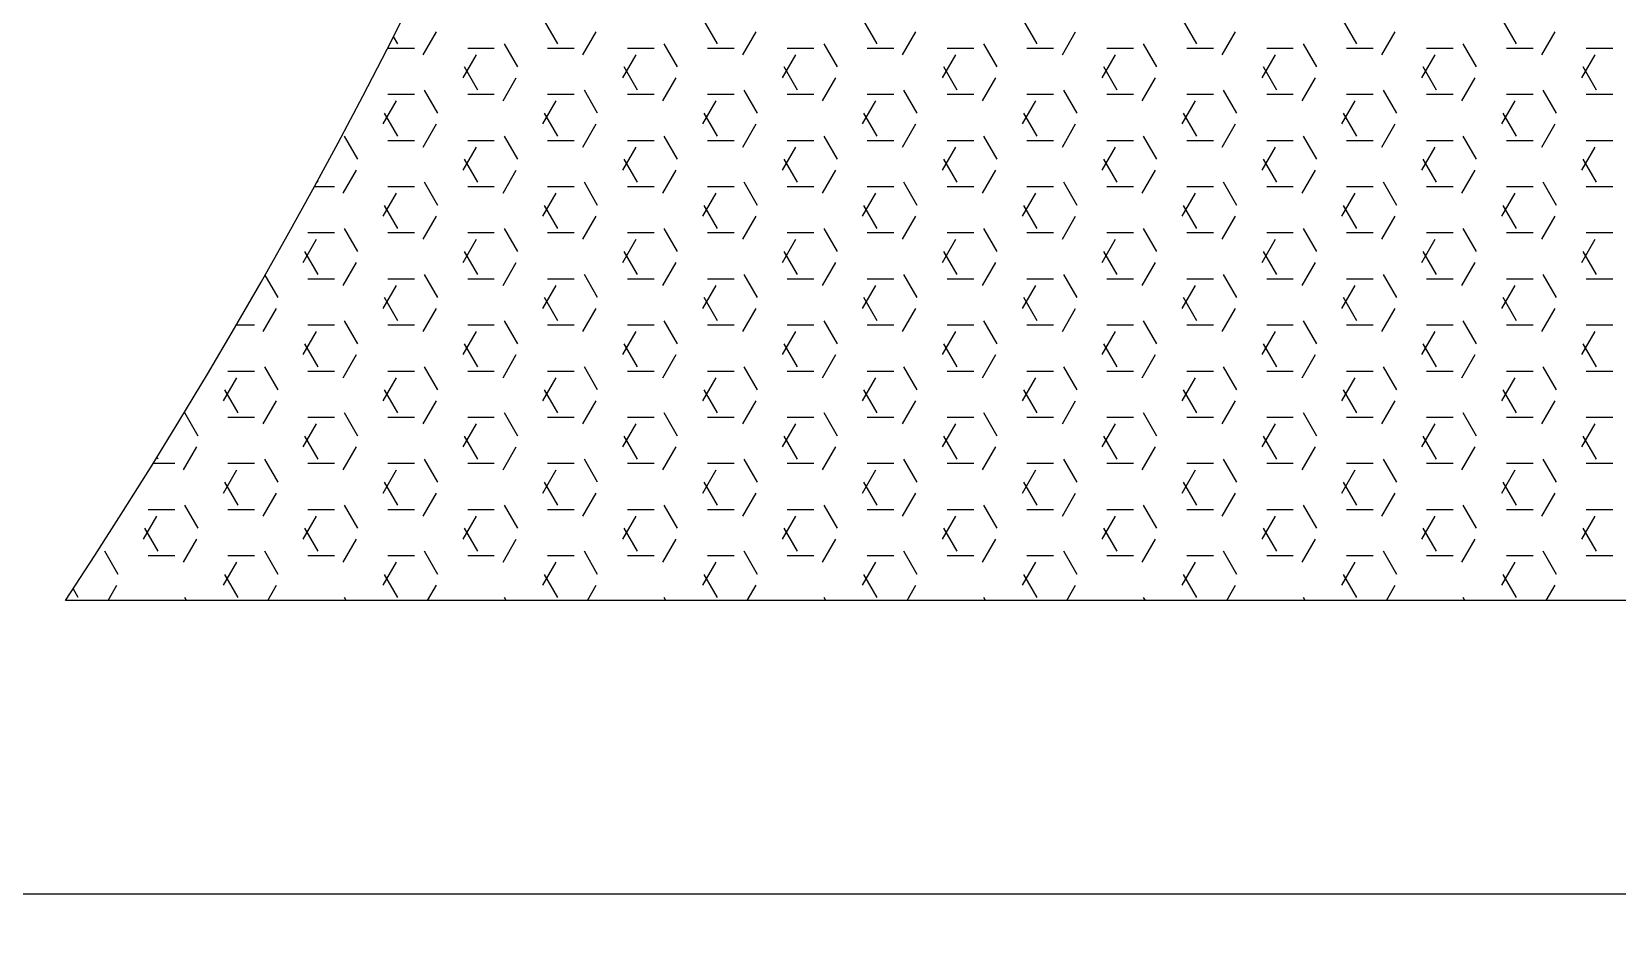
# Model space of a CAD drawing. Header units: inches. Extents: x 17051 to 22421, y 40046 to 42546.
# Drawn here: x 17385.1 to 17422.9, y 41542.04 to 41563.7 of the extents above; entities that cross this region are included whole.
import ezdxf

# ---------------------------------------------------------------- set-up
doc = ezdxf.new("R2010")
doc.units = ezdxf.units.IN
doc.header["$MEASUREMENT"] = 0
doc.layers.add('freecads.com', color=7, linetype='Continuous')

msp = doc.modelspace()

# ---------------------------------------------------------------- linework, layer by layer
at = {"layer": 'freecads.com'}
for p, q in [((17397.639, 41563.409), (17397.321, 41563.959)), ((17401.449, 41563.409), (17401.131, 41563.959)), ((17405.259, 41563.409), (17404.941, 41563.959)), ((17409.069, 41563.409), (17408.751, 41563.959)), ((17412.879, 41563.409), (17412.561, 41563.959)), ((17416.689, 41563.409), (17416.371, 41563.959)), ((17420.499, 41563.409), (17420.181, 41563.959)), ((17393.829, 41563.409), (17393.725, 41563.589)), ((17394.43, 41563.15), (17394.747, 41563.7)), ((17398.24, 41563.15), (17398.557, 41563.7)), ((17402.05, 41563.15), (17402.367, 41563.7)), ((17405.86, 41563.15), (17406.177, 41563.7)), ((17409.67, 41563.15), (17409.987, 41563.7)), ((17413.48, 41563.15), (17413.797, 41563.7)), ((17417.29, 41563.15), (17417.607, 41563.7)), ((17421.1, 41563.15), (17421.417, 41563.7)), ((17393.587, 41563.309), (17394.222, 41563.309)), ((17395.492, 41563.309), (17396.127, 41563.309)), ((17396.686, 41562.859), (17396.369, 41563.409)), ((17397.397, 41563.309), (17398.032, 41563.309)), ((17399.302, 41563.309), (17399.937, 41563.309)), ((17400.496, 41562.859), (17400.179, 41563.409)), ((17401.207, 41563.309), (17401.842, 41563.309)), ((17403.112, 41563.309), (17403.747, 41563.309)), ((17404.306, 41562.859), (17403.989, 41563.409)), ((17405.017, 41563.309), (17405.652, 41563.309)), ((17406.922, 41563.309), (17407.557, 41563.309)), ((17408.116, 41562.859), (17407.799, 41563.409)), ((17408.827, 41563.309), (17409.462, 41563.309)), ((17410.732, 41563.309), (17411.367, 41563.309)), ((17411.926, 41562.859), (17411.609, 41563.409)), ((17412.637, 41563.309), (17413.272, 41563.309)), ((17414.542, 41563.309), (17415.177, 41563.309)), ((17415.736, 41562.859), (17415.419, 41563.409)), ((17416.447, 41563.309), (17417.082, 41563.309)), ((17418.352, 41563.309), (17418.987, 41563.309)), ((17419.546, 41562.859), (17419.229, 41563.409)), ((17420.257, 41563.309), (17420.892, 41563.309)), ((17422.162, 41563.309), (17422.797, 41563.309)), ((17395.382, 41562.6), (17395.7, 41563.15)), ((17395.734, 41562.309), (17395.416, 41562.859)), ((17399.192, 41562.6), (17399.51, 41563.15)), ((17399.544, 41562.309), (17399.226, 41562.859)), ((17403.002, 41562.6), (17403.32, 41563.15)), ((17403.354, 41562.309), (17403.036, 41562.859)), ((17406.812, 41562.6), (17407.13, 41563.15)), ((17407.164, 41562.309), (17406.846, 41562.859)), ((17410.622, 41562.6), (17410.94, 41563.15)), ((17410.974, 41562.309), (17410.656, 41562.859)), ((17414.432, 41562.6), (17414.75, 41563.15)), ((17414.784, 41562.309), (17414.466, 41562.859)), ((17418.242, 41562.6), (17418.56, 41563.15)), ((17418.594, 41562.309), (17418.276, 41562.859)), ((17422.052, 41562.6), (17422.37, 41563.15)), ((17422.404, 41562.309), (17422.086, 41562.859)), ((17396.335, 41562.05), (17396.652, 41562.6)), ((17400.145, 41562.05), (17400.462, 41562.6)), ((17403.955, 41562.05), (17404.272, 41562.6)), ((17407.765, 41562.05), (17408.082, 41562.6)), ((17411.575, 41562.05), (17411.892, 41562.6)), ((17415.385, 41562.05), (17415.702, 41562.6)), ((17419.195, 41562.05), (17419.512, 41562.6)), ((17393.477, 41561.5), (17393.795, 41562.05)), ((17393.587, 41562.209), (17394.222, 41562.209)), ((17394.781, 41561.759), (17394.464, 41562.309)), ((17395.492, 41562.209), (17396.127, 41562.209)), ((17397.287, 41561.5), (17397.605, 41562.05)), ((17397.397, 41562.209), (17398.032, 41562.209)), ((17398.591, 41561.759), (17398.274, 41562.309)), ((17399.302, 41562.209), (17399.937, 41562.209)), ((17401.097, 41561.5), (17401.415, 41562.05)), ((17401.207, 41562.209), (17401.842, 41562.209)), ((17402.401, 41561.759), (17402.084, 41562.309)), ((17403.112, 41562.209), (17403.747, 41562.209)), ((17404.907, 41561.5), (17405.225, 41562.05)), ((17405.017, 41562.209), (17405.652, 41562.209)), ((17406.211, 41561.759), (17405.894, 41562.309)), ((17406.922, 41562.209), (17407.557, 41562.209)), ((17408.717, 41561.5), (17409.035, 41562.05)), ((17408.827, 41562.209), (17409.462, 41562.209)), ((17410.021, 41561.759), (17409.704, 41562.309)), ((17410.732, 41562.209), (17411.367, 41562.209)), ((17412.527, 41561.5), (17412.845, 41562.05)), ((17412.637, 41562.209), (17413.272, 41562.209)), ((17413.831, 41561.759), (17413.514, 41562.309)), ((17414.542, 41562.209), (17415.177, 41562.209)), ((17416.337, 41561.5), (17416.655, 41562.05)), ((17416.447, 41562.209), (17417.082, 41562.209)), ((17417.641, 41561.759), (17417.324, 41562.309)), ((17418.352, 41562.209), (17418.987, 41562.209)), ((17420.147, 41561.5), (17420.465, 41562.05)), ((17420.257, 41562.209), (17420.892, 41562.209)), ((17421.451, 41561.759), (17421.134, 41562.309)), ((17422.162, 41562.209), (17422.797, 41562.209)), ((17393.829, 41561.209), (17393.511, 41561.759)), ((17397.639, 41561.209), (17397.321, 41561.759)), ((17401.449, 41561.209), (17401.131, 41561.759)), ((17405.259, 41561.209), (17404.941, 41561.759)), ((17409.069, 41561.209), (17408.751, 41561.759)), ((17412.879, 41561.209), (17412.561, 41561.759)), ((17416.689, 41561.209), (17416.371, 41561.759)), ((17420.499, 41561.209), (17420.181, 41561.759)), ((17394.43, 41560.95), (17394.747, 41561.5)), ((17398.24, 41560.95), (17398.557, 41561.5)), ((17402.05, 41560.95), (17402.367, 41561.5)), ((17405.86, 41560.95), (17406.177, 41561.5)), ((17409.67, 41560.95), (17409.987, 41561.5)), ((17413.48, 41560.95), (17413.797, 41561.5)), ((17417.29, 41560.95), (17417.607, 41561.5)), ((17421.1, 41560.95), (17421.417, 41561.5)), ((17392.876, 41560.659), (17392.559, 41561.209)), ((17393.587, 41561.109), (17394.222, 41561.109)), ((17395.382, 41560.4), (17395.7, 41560.95)), ((17395.492, 41561.109), (17396.127, 41561.109)), ((17396.686, 41560.659), (17396.369, 41561.209)), ((17397.397, 41561.109), (17398.032, 41561.109)), ((17399.192, 41560.4), (17399.51, 41560.95)), ((17399.302, 41561.109), (17399.937, 41561.109)), ((17400.496, 41560.659), (17400.179, 41561.209)), ((17401.207, 41561.109), (17401.842, 41561.109)), ((17403.002, 41560.4), (17403.32, 41560.95)), ((17403.112, 41561.109), (17403.747, 41561.109)), ((17404.306, 41560.659), (17403.989, 41561.209)), ((17405.017, 41561.109), (17405.652, 41561.109)), ((17406.812, 41560.4), (17407.13, 41560.95)), ((17406.922, 41561.109), (17407.557, 41561.109)), ((17408.116, 41560.659), (17407.799, 41561.209)), ((17408.827, 41561.109), (17409.462, 41561.109)), ((17410.622, 41560.4), (17410.94, 41560.95)), ((17410.732, 41561.109), (17411.367, 41561.109)), ((17411.926, 41560.659), (17411.609, 41561.209)), ((17412.637, 41561.109), (17413.272, 41561.109)), ((17414.432, 41560.4), (17414.75, 41560.95)), ((17414.542, 41561.109), (17415.177, 41561.109)), ((17415.736, 41560.659), (17415.419, 41561.209)), ((17416.447, 41561.109), (17417.082, 41561.109)), ((17418.242, 41560.4), (17418.56, 41560.95)), ((17418.352, 41561.109), (17418.987, 41561.109)), ((17419.546, 41560.659), (17419.229, 41561.209)), ((17420.257, 41561.109), (17420.892, 41561.109)), ((17422.052, 41560.4), (17422.37, 41560.95)), ((17422.162, 41561.109), (17422.797, 41561.109)), ((17395.734, 41560.109), (17395.416, 41560.659)), ((17399.544, 41560.109), (17399.226, 41560.659)), ((17403.354, 41560.109), (17403.036, 41560.659)), ((17407.164, 41560.109), (17406.846, 41560.659)), ((17410.974, 41560.109), (17410.656, 41560.659)), ((17414.784, 41560.109), (17414.466, 41560.659)), ((17418.594, 41560.109), (17418.276, 41560.659)), ((17422.404, 41560.109), (17422.086, 41560.659)), ((17392.525, 41559.85), (17392.842, 41560.4)), ((17396.335, 41559.85), (17396.652, 41560.4)), ((17400.145, 41559.85), (17400.462, 41560.4)), ((17403.955, 41559.85), (17404.272, 41560.4)), ((17407.765, 41559.85), (17408.082, 41560.4)), ((17411.575, 41559.85), (17411.892, 41560.4)), ((17415.385, 41559.85), (17415.702, 41560.4)), ((17419.195, 41559.85), (17419.512, 41560.4)), ((17391.839, 41560.01), (17392.317, 41560.01)), ((17391.924, 41560.109), (17391.908, 41560.137)), ((17393.477, 41559.301), (17393.795, 41559.85)), ((17393.587, 41560.01), (17394.222, 41560.01)), ((17394.781, 41559.559), (17394.464, 41560.109)), ((17395.492, 41560.01), (17396.127, 41560.01)), ((17397.287, 41559.301), (17397.605, 41559.85)), ((17397.397, 41560.01), (17398.032, 41560.01)), ((17398.591, 41559.559), (17398.274, 41560.109)), ((17399.302, 41560.01), (17399.937, 41560.01)), ((17401.097, 41559.301), (17401.415, 41559.85)), ((17401.207, 41560.01), (17401.842, 41560.01)), ((17402.401, 41559.559), (17402.084, 41560.109)), ((17403.112, 41560.01), (17403.747, 41560.01)), ((17404.907, 41559.301), (17405.225, 41559.85)), ((17405.017, 41560.01), (17405.652, 41560.01)), ((17406.211, 41559.559), (17405.894, 41560.109)), ((17406.922, 41560.01), (17407.557, 41560.01)), ((17408.717, 41559.301), (17409.035, 41559.85)), ((17408.827, 41560.01), (17409.462, 41560.01)), ((17410.021, 41559.559), (17409.704, 41560.109)), ((17410.732, 41560.01), (17411.367, 41560.01)), ((17412.527, 41559.301), (17412.845, 41559.85)), ((17412.637, 41560.01), (17413.272, 41560.01)), ((17413.831, 41559.559), (17413.514, 41560.109)), ((17414.542, 41560.01), (17415.177, 41560.01)), ((17416.337, 41559.301), (17416.655, 41559.85)), ((17416.447, 41560.01), (17417.082, 41560.01)), ((17417.641, 41559.559), (17417.324, 41560.109)), ((17418.352, 41560.01), (17418.987, 41560.01)), ((17420.147, 41559.301), (17420.465, 41559.85)), ((17420.257, 41560.01), (17420.892, 41560.01)), ((17421.451, 41559.559), (17421.134, 41560.109)), ((17422.162, 41560.01), (17422.797, 41560.01)), ((17393.829, 41559.009), (17393.511, 41559.559)), ((17397.639, 41559.009), (17397.321, 41559.559)), ((17401.449, 41559.009), (17401.131, 41559.559)), ((17405.259, 41559.009), (17404.941, 41559.559)), ((17409.069, 41559.009), (17408.751, 41559.559)), ((17412.879, 41559.009), (17412.561, 41559.559)), ((17416.689, 41559.009), (17416.371, 41559.559)), ((17420.499, 41559.009), (17420.181, 41559.559)), ((17394.43, 41558.751), (17394.747, 41559.301)), ((17398.24, 41558.751), (17398.557, 41559.301)), ((17402.05, 41558.751), (17402.367, 41559.301)), ((17405.86, 41558.751), (17406.177, 41559.301)), ((17409.67, 41558.751), (17409.987, 41559.301)), ((17413.48, 41558.751), (17413.797, 41559.301)), ((17417.29, 41558.751), (17417.607, 41559.301)), ((17421.1, 41558.751), (17421.417, 41559.301)), ((17391.572, 41558.201), (17391.89, 41558.751)), ((17391.682, 41558.91), (17392.317, 41558.91)), ((17392.876, 41558.46), (17392.559, 41559.009)), ((17393.587, 41558.91), (17394.222, 41558.91)), ((17395.382, 41558.201), (17395.7, 41558.751)), ((17395.492, 41558.91), (17396.127, 41558.91)), ((17396.686, 41558.46), (17396.369, 41559.009)), ((17397.397, 41558.91), (17398.032, 41558.91)), ((17399.192, 41558.201), (17399.51, 41558.751)), ((17399.302, 41558.91), (17399.937, 41558.91)), ((17400.496, 41558.46), (17400.179, 41559.009)), ((17401.207, 41558.91), (17401.842, 41558.91)), ((17403.002, 41558.201), (17403.32, 41558.751)), ((17403.112, 41558.91), (17403.747, 41558.91)), ((17404.306, 41558.46), (17403.989, 41559.009)), ((17405.017, 41558.91), (17405.652, 41558.91)), ((17406.812, 41558.201), (17407.13, 41558.751)), ((17406.922, 41558.91), (17407.557, 41558.91)), ((17408.116, 41558.46), (17407.799, 41559.009)), ((17408.827, 41558.91), (17409.462, 41558.91)), ((17410.622, 41558.201), (17410.94, 41558.751)), ((17410.732, 41558.91), (17411.367, 41558.91)), ((17411.926, 41558.46), (17411.609, 41559.009)), ((17412.637, 41558.91), (17413.272, 41558.91)), ((17414.432, 41558.201), (17414.75, 41558.751)), ((17414.542, 41558.91), (17415.177, 41558.91)), ((17415.736, 41558.46), (17415.419, 41559.009)), ((17416.447, 41558.91), (17417.082, 41558.91)), ((17418.242, 41558.201), (17418.56, 41558.751)), ((17418.352, 41558.91), (17418.987, 41558.91)), ((17419.546, 41558.46), (17419.229, 41559.009)), ((17420.257, 41558.91), (17420.892, 41558.91)), ((17422.052, 41558.201), (17422.37, 41558.751)), ((17422.162, 41558.91), (17422.797, 41558.91)), ((17391.924, 41557.91), (17391.606, 41558.46)), ((17395.734, 41557.91), (17395.416, 41558.46)), ((17399.544, 41557.91), (17399.226, 41558.46)), ((17403.354, 41557.91), (17403.036, 41558.46)), ((17407.164, 41557.91), (17406.846, 41558.46)), ((17410.974, 41557.91), (17410.656, 41558.46)), ((17414.784, 41557.91), (17414.466, 41558.46)), ((17418.594, 41557.91), (17418.276, 41558.46)), ((17422.404, 41557.91), (17422.086, 41558.46)), ((17390.971, 41557.36), (17390.661, 41557.897)), ((17392.525, 41557.651), (17392.842, 41558.201)), ((17394.781, 41557.36), (17394.464, 41557.91)), ((17396.335, 41557.651), (17396.652, 41558.201)), ((17398.591, 41557.36), (17398.274, 41557.91)), ((17400.145, 41557.651), (17400.462, 41558.201)), ((17402.401, 41557.36), (17402.084, 41557.91)), ((17403.955, 41557.651), (17404.272, 41558.201)), ((17406.211, 41557.36), (17405.894, 41557.91)), ((17407.765, 41557.651), (17408.082, 41558.201)), ((17410.021, 41557.36), (17409.704, 41557.91)), ((17411.575, 41557.651), (17411.892, 41558.201)), ((17413.831, 41557.36), (17413.514, 41557.91)), ((17415.385, 41557.651), (17415.702, 41558.201)), ((17417.641, 41557.36), (17417.324, 41557.91)), ((17419.195, 41557.651), (17419.512, 41558.201)), ((17421.451, 41557.36), (17421.134, 41557.91)), ((17391.682, 41557.81), (17392.317, 41557.81)), ((17393.477, 41557.101), (17393.795, 41557.651)), ((17393.587, 41557.81), (17394.222, 41557.81)), ((17395.492, 41557.81), (17396.127, 41557.81)), ((17397.287, 41557.101), (17397.605, 41557.651)), ((17397.397, 41557.81), (17398.032, 41557.81)), ((17399.302, 41557.81), (17399.937, 41557.81)), ((17401.097, 41557.101), (17401.415, 41557.651)), ((17401.207, 41557.81), (17401.842, 41557.81)), ((17403.112, 41557.81), (17403.747, 41557.81)), ((17404.907, 41557.101), (17405.225, 41557.651)), ((17405.017, 41557.81), (17405.652, 41557.81)), ((17406.922, 41557.81), (17407.557, 41557.81)), ((17408.717, 41557.101), (17409.035, 41557.651)), ((17408.827, 41557.81), (17409.462, 41557.81)), ((17410.732, 41557.81), (17411.367, 41557.81)), ((17412.527, 41557.101), (17412.845, 41557.651)), ((17412.637, 41557.81), (17413.272, 41557.81)), ((17414.542, 41557.81), (17415.177, 41557.81)), ((17416.337, 41557.101), (17416.655, 41557.651)), ((17416.447, 41557.81), (17417.082, 41557.81)), ((17418.352, 41557.81), (17418.987, 41557.81)), ((17420.147, 41557.101), (17420.465, 41557.651)), ((17420.257, 41557.81), (17420.892, 41557.81)), ((17422.162, 41557.81), (17422.797, 41557.81)), ((17393.829, 41556.81), (17393.511, 41557.36)), ((17397.639, 41556.81), (17397.321, 41557.36)), ((17401.449, 41556.81), (17401.131, 41557.36)), ((17405.259, 41556.81), (17404.941, 41557.36)), ((17409.069, 41556.81), (17408.751, 41557.36)), ((17412.879, 41556.81), (17412.561, 41557.36)), ((17416.689, 41556.81), (17416.371, 41557.36)), ((17420.499, 41556.81), (17420.181, 41557.36)), ((17390.62, 41556.551), (17390.937, 41557.101)), ((17392.876, 41556.26), (17392.559, 41556.81)), ((17394.43, 41556.551), (17394.747, 41557.101)), ((17396.686, 41556.26), (17396.369, 41556.81)), ((17398.24, 41556.551), (17398.557, 41557.101)), ((17400.496, 41556.26), (17400.179, 41556.81)), ((17402.05, 41556.551), (17402.367, 41557.101)), ((17404.306, 41556.26), (17403.989, 41556.81)), ((17405.86, 41556.551), (17406.177, 41557.101)), ((17408.116, 41556.26), (17407.799, 41556.81)), ((17409.67, 41556.551), (17409.987, 41557.101)), ((17411.926, 41556.26), (17411.609, 41556.81)), ((17413.48, 41556.551), (17413.797, 41557.101)), ((17415.736, 41556.26), (17415.419, 41556.81)), ((17417.29, 41556.551), (17417.607, 41557.101)), ((17419.546, 41556.26), (17419.229, 41556.81)), ((17421.1, 41556.551), (17421.417, 41557.101)), ((17389.978, 41556.71), (17390.412, 41556.71)), ((17391.572, 41556.001), (17391.89, 41556.551)), ((17391.682, 41556.71), (17392.317, 41556.71)), ((17393.587, 41556.71), (17394.222, 41556.71)), ((17395.382, 41556.001), (17395.7, 41556.551)), ((17395.492, 41556.71), (17396.127, 41556.71)), ((17397.397, 41556.71), (17398.032, 41556.71)), ((17399.192, 41556.001), (17399.51, 41556.551)), ((17399.302, 41556.71), (17399.937, 41556.71)), ((17401.207, 41556.71), (17401.842, 41556.71)), ((17403.002, 41556.001), (17403.32, 41556.551)), ((17403.112, 41556.71), (17403.747, 41556.71)), ((17405.017, 41556.71), (17405.652, 41556.71)), ((17406.812, 41556.001), (17407.13, 41556.551)), ((17406.922, 41556.71), (17407.557, 41556.71)), ((17408.827, 41556.71), (17409.462, 41556.71)), ((17410.622, 41556.001), (17410.94, 41556.551)), ((17410.732, 41556.71), (17411.367, 41556.71)), ((17412.637, 41556.71), (17413.272, 41556.71)), ((17414.432, 41556.001), (17414.75, 41556.551)), ((17414.542, 41556.71), (17415.177, 41556.71)), ((17416.447, 41556.71), (17417.082, 41556.71)), ((17418.242, 41556.001), (17418.56, 41556.551)), ((17418.352, 41556.71), (17418.987, 41556.71)), ((17420.257, 41556.71), (17420.892, 41556.71)), ((17422.052, 41556.001), (17422.37, 41556.551)), ((17422.162, 41556.71), (17422.797, 41556.71)), ((17391.924, 41555.71), (17391.606, 41556.26)), ((17392.525, 41555.451), (17392.842, 41556.001)), ((17395.734, 41555.71), (17395.416, 41556.26)), ((17396.335, 41555.451), (17396.652, 41556.001)), ((17399.544, 41555.71), (17399.226, 41556.26)), ((17400.145, 41555.451), (17400.462, 41556.001)), ((17403.354, 41555.71), (17403.036, 41556.26)), ((17403.955, 41555.451), (17404.272, 41556.001)), ((17407.164, 41555.71), (17406.846, 41556.26)), ((17407.765, 41555.451), (17408.082, 41556.001)), ((17410.974, 41555.71), (17410.656, 41556.26)), ((17411.575, 41555.451), (17411.892, 41556.001)), ((17414.784, 41555.71), (17414.466, 41556.26)), ((17415.385, 41555.451), (17415.702, 41556.001)), ((17418.594, 41555.71), (17418.276, 41556.26)), ((17419.195, 41555.451), (17419.512, 41556.001)), ((17422.404, 41555.71), (17422.086, 41556.26)), ((17390.971, 41555.16), (17390.654, 41555.71)), ((17394.781, 41555.16), (17394.464, 41555.71)), ((17398.591, 41555.16), (17398.274, 41555.71)), ((17402.401, 41555.16), (17402.084, 41555.71)), ((17406.211, 41555.16), (17405.894, 41555.71)), ((17410.021, 41555.16), (17409.704, 41555.71)), ((17413.831, 41555.16), (17413.514, 41555.71)), ((17417.641, 41555.16), (17417.324, 41555.71)), ((17421.451, 41555.16), (17421.134, 41555.71)), ((17389.667, 41554.901), (17389.985, 41555.451)), ((17389.777, 41555.61), (17390.412, 41555.61)), ((17391.682, 41555.61), (17392.317, 41555.61)), ((17393.477, 41554.901), (17393.795, 41555.451)), ((17393.587, 41555.61), (17394.222, 41555.61)), ((17395.492, 41555.61), (17396.127, 41555.61)), ((17397.287, 41554.901), (17397.605, 41555.451)), ((17397.397, 41555.61), (17398.032, 41555.61)), ((17399.302, 41555.61), (17399.937, 41555.61)), ((17401.097, 41554.901), (17401.415, 41555.451)), ((17401.207, 41555.61), (17401.842, 41555.61)), ((17403.112, 41555.61), (17403.747, 41555.61)), ((17404.907, 41554.901), (17405.225, 41555.451)), ((17405.017, 41555.61), (17405.652, 41555.61)), ((17406.922, 41555.61), (17407.557, 41555.61)), ((17408.717, 41554.901), (17409.035, 41555.451)), ((17408.827, 41555.61), (17409.462, 41555.61)), ((17410.732, 41555.61), (17411.367, 41555.61)), ((17412.527, 41554.901), (17412.845, 41555.451)), ((17412.637, 41555.61), (17413.272, 41555.61)), ((17414.542, 41555.61), (17415.177, 41555.61)), ((17416.337, 41554.901), (17416.655, 41555.451)), ((17416.447, 41555.61), (17417.082, 41555.61)), ((17418.352, 41555.61), (17418.987, 41555.61)), ((17420.147, 41554.901), (17420.465, 41555.451)), ((17420.257, 41555.61), (17420.892, 41555.61)), ((17422.162, 41555.61), (17422.797, 41555.61)), ((17390.019, 41554.61), (17389.701, 41555.16)), ((17390.62, 41554.351), (17390.937, 41554.901)), ((17393.829, 41554.61), (17393.511, 41555.16)), ((17394.43, 41554.351), (17394.747, 41554.901)), ((17397.639, 41554.61), (17397.321, 41555.16)), ((17398.24, 41554.351), (17398.557, 41554.901)), ((17401.449, 41554.61), (17401.131, 41555.16)), ((17402.05, 41554.351), (17402.367, 41554.901)), ((17405.259, 41554.61), (17404.941, 41555.16)), ((17405.86, 41554.351), (17406.177, 41554.901)), ((17409.069, 41554.61), (17408.751, 41555.16)), ((17409.67, 41554.351), (17409.987, 41554.901)), ((17412.879, 41554.61), (17412.561, 41555.16)), ((17413.48, 41554.351), (17413.797, 41554.901)), ((17416.689, 41554.61), (17416.371, 41555.16)), ((17417.29, 41554.351), (17417.607, 41554.901)), ((17420.499, 41554.61), (17420.181, 41555.16)), ((17421.1, 41554.351), (17421.417, 41554.901)), ((17389.066, 41554.06), (17388.749, 41554.61)), ((17389.777, 41554.51), (17390.412, 41554.51)), ((17391.682, 41554.51), (17392.317, 41554.51)), ((17392.876, 41554.06), (17392.559, 41554.61)), ((17393.587, 41554.51), (17394.222, 41554.51)), ((17395.492, 41554.51), (17396.127, 41554.51)), ((17396.686, 41554.06), (17396.369, 41554.61)), ((17397.397, 41554.51), (17398.032, 41554.51)), ((17399.302, 41554.51), (17399.937, 41554.51)), ((17400.496, 41554.06), (17400.179, 41554.61)), ((17401.207, 41554.51), (17401.842, 41554.51)), ((17403.112, 41554.51), (17403.747, 41554.51)), ((17404.306, 41554.06), (17403.989, 41554.61)), ((17405.017, 41554.51), (17405.652, 41554.51)), ((17406.922, 41554.51), (17407.557, 41554.51)), ((17408.116, 41554.06), (17407.799, 41554.61)), ((17408.827, 41554.51), (17409.462, 41554.51)), ((17410.732, 41554.51), (17411.367, 41554.51)), ((17411.926, 41554.06), (17411.609, 41554.61)), ((17412.637, 41554.51), (17413.272, 41554.51)), ((17414.542, 41554.51), (17415.177, 41554.51)), ((17415.736, 41554.06), (17415.419, 41554.61)), ((17416.447, 41554.51), (17417.082, 41554.51)), ((17418.352, 41554.51), (17418.987, 41554.51)), ((17419.546, 41554.06), (17419.229, 41554.61)), ((17420.257, 41554.51), (17420.892, 41554.51)), ((17422.162, 41554.51), (17422.797, 41554.51)), ((17391.572, 41553.801), (17391.89, 41554.351)), ((17395.382, 41553.801), (17395.7, 41554.351)), ((17399.192, 41553.801), (17399.51, 41554.351)), ((17403.002, 41553.801), (17403.32, 41554.351)), ((17406.812, 41553.801), (17407.13, 41554.351)), ((17410.622, 41553.801), (17410.94, 41554.351)), ((17414.432, 41553.801), (17414.75, 41554.351)), ((17418.242, 41553.801), (17418.56, 41554.351)), ((17422.052, 41553.801), (17422.37, 41554.351)), ((17388.715, 41553.251), (17389.032, 41553.801)), ((17391.924, 41553.51), (17391.606, 41554.06)), ((17392.525, 41553.251), (17392.842, 41553.801)), ((17395.734, 41553.51), (17395.416, 41554.06)), ((17396.335, 41553.251), (17396.652, 41553.801)), ((17399.544, 41553.51), (17399.226, 41554.06)), ((17400.145, 41553.251), (17400.462, 41553.801)), ((17403.354, 41553.51), (17403.036, 41554.06)), ((17403.955, 41553.251), (17404.272, 41553.801)), ((17407.164, 41553.51), (17406.846, 41554.06)), ((17407.765, 41553.251), (17408.082, 41553.801)), ((17410.974, 41553.51), (17410.656, 41554.06)), ((17411.575, 41553.251), (17411.892, 41553.801)), ((17414.784, 41553.51), (17414.466, 41554.06)), ((17415.385, 41553.251), (17415.702, 41553.801)), ((17418.594, 41553.51), (17418.276, 41554.06)), ((17419.195, 41553.251), (17419.512, 41553.801)), ((17422.404, 41553.51), (17422.086, 41554.06)), ((17387.995, 41553.41), (17388.507, 41553.41)), ((17388.114, 41553.51), (17388.086, 41553.558)), ((17389.777, 41553.41), (17390.412, 41553.41)), ((17390.971, 41552.96), (17390.654, 41553.51)), ((17391.682, 41553.41), (17392.317, 41553.41)), ((17393.587, 41553.41), (17394.222, 41553.41)), ((17394.781, 41552.96), (17394.464, 41553.51)), ((17395.492, 41553.41), (17396.127, 41553.41)), ((17397.397, 41553.41), (17398.032, 41553.41)), ((17398.591, 41552.96), (17398.274, 41553.51)), ((17399.302, 41553.41), (17399.937, 41553.41)), ((17401.207, 41553.41), (17401.842, 41553.41)), ((17402.401, 41552.96), (17402.084, 41553.51)), ((17403.112, 41553.41), (17403.747, 41553.41)), ((17405.017, 41553.41), (17405.652, 41553.41)), ((17406.211, 41552.96), (17405.894, 41553.51)), ((17406.922, 41553.41), (17407.557, 41553.41)), ((17408.827, 41553.41), (17409.462, 41553.41)), ((17410.021, 41552.96), (17409.704, 41553.51)), ((17410.732, 41553.41), (17411.367, 41553.41)), ((17412.637, 41553.41), (17413.272, 41553.41)), ((17413.831, 41552.96), (17413.514, 41553.51)), ((17414.542, 41553.41), (17415.177, 41553.41)), ((17416.447, 41553.41), (17417.082, 41553.41)), ((17417.641, 41552.96), (17417.324, 41553.51)), ((17418.352, 41553.41), (17418.987, 41553.41)), ((17420.257, 41553.41), (17420.892, 41553.41)), ((17421.451, 41552.96), (17421.134, 41553.51)), ((17422.162, 41553.41), (17422.797, 41553.41)), ((17389.667, 41552.701), (17389.985, 41553.251)), ((17393.477, 41552.701), (17393.795, 41553.251)), ((17397.287, 41552.701), (17397.605, 41553.251)), ((17401.097, 41552.701), (17401.415, 41553.251)), ((17404.907, 41552.701), (17405.225, 41553.251)), ((17408.717, 41552.701), (17409.035, 41553.251)), ((17412.527, 41552.701), (17412.845, 41553.251)), ((17416.337, 41552.701), (17416.655, 41553.251)), ((17420.147, 41552.701), (17420.465, 41553.251)), ((17390.019, 41552.41), (17389.701, 41552.96)), ((17390.62, 41552.152), (17390.937, 41552.701)), ((17393.829, 41552.41), (17393.511, 41552.96)), ((17394.43, 41552.152), (17394.747, 41552.701)), ((17397.639, 41552.41), (17397.321, 41552.96)), ((17398.24, 41552.152), (17398.557, 41552.701)), ((17401.449, 41552.41), (17401.131, 41552.96)), ((17402.05, 41552.152), (17402.367, 41552.701)), ((17405.259, 41552.41), (17404.941, 41552.96)), ((17405.86, 41552.152), (17406.177, 41552.701)), ((17409.069, 41552.41), (17408.751, 41552.96)), ((17409.67, 41552.152), (17409.987, 41552.701)), ((17412.879, 41552.41), (17412.561, 41552.96)), ((17413.48, 41552.152), (17413.797, 41552.701)), ((17416.689, 41552.41), (17416.371, 41552.96)), ((17417.29, 41552.152), (17417.607, 41552.701)), ((17420.499, 41552.41), (17420.181, 41552.96)), ((17421.1, 41552.152), (17421.417, 41552.701)), ((17387.872, 41552.311), (17388.507, 41552.311)), ((17389.066, 41551.86), (17388.749, 41552.41)), ((17389.777, 41552.311), (17390.412, 41552.311)), ((17391.682, 41552.311), (17392.317, 41552.311)), ((17392.876, 41551.86), (17392.559, 41552.41)), ((17393.587, 41552.311), (17394.222, 41552.311)), ((17395.492, 41552.311), (17396.127, 41552.311)), ((17396.686, 41551.86), (17396.369, 41552.41)), ((17397.397, 41552.311), (17398.032, 41552.311)), ((17399.302, 41552.311), (17399.937, 41552.311)), ((17400.496, 41551.86), (17400.179, 41552.41)), ((17401.207, 41552.311), (17401.842, 41552.311)), ((17403.112, 41552.311), (17403.747, 41552.311)), ((17404.306, 41551.86), (17403.989, 41552.41)), ((17405.017, 41552.311), (17405.652, 41552.311)), ((17406.922, 41552.311), (17407.557, 41552.311)), ((17408.116, 41551.86), (17407.799, 41552.41)), ((17408.827, 41552.311), (17409.462, 41552.311)), ((17410.732, 41552.311), (17411.367, 41552.311)), ((17411.926, 41551.86), (17411.609, 41552.41)), ((17412.637, 41552.311), (17413.272, 41552.311)), ((17414.542, 41552.311), (17415.177, 41552.311)), ((17415.736, 41551.86), (17415.419, 41552.41)), ((17416.447, 41552.311), (17417.082, 41552.311)), ((17418.352, 41552.311), (17418.987, 41552.311)), ((17419.546, 41551.86), (17419.229, 41552.41)), ((17420.257, 41552.311), (17420.892, 41552.311)), ((17422.162, 41552.311), (17422.797, 41552.311)), ((17387.762, 41551.602), (17388.08, 41552.152)), ((17388.114, 41551.311), (17387.796, 41551.86)), ((17391.572, 41551.602), (17391.89, 41552.152)), ((17391.924, 41551.311), (17391.606, 41551.86)), ((17395.382, 41551.602), (17395.7, 41552.152)), ((17395.734, 41551.311), (17395.416, 41551.86)), ((17399.192, 41551.602), (17399.51, 41552.152)), ((17399.544, 41551.311), (17399.226, 41551.86)), ((17403.002, 41551.602), (17403.32, 41552.152)), ((17403.354, 41551.311), (17403.036, 41551.86)), ((17406.812, 41551.602), (17407.13, 41552.152)), ((17407.164, 41551.311), (17406.846, 41551.86)), ((17410.622, 41551.602), (17410.94, 41552.152)), ((17410.974, 41551.311), (17410.656, 41551.86)), ((17414.432, 41551.602), (17414.75, 41552.152)), ((17414.784, 41551.311), (17414.466, 41551.86)), ((17418.242, 41551.602), (17418.56, 41552.152)), ((17418.594, 41551.311), (17418.276, 41551.86)), ((17422.052, 41551.602), (17422.37, 41552.152)), ((17422.404, 41551.311), (17422.086, 41551.86)), ((17388.715, 41551.052), (17389.032, 41551.602)), ((17392.525, 41551.052), (17392.842, 41551.602)), ((17396.335, 41551.052), (17396.652, 41551.602)), ((17400.145, 41551.052), (17400.462, 41551.602)), ((17403.955, 41551.052), (17404.272, 41551.602)), ((17407.765, 41551.052), (17408.082, 41551.602)), ((17411.575, 41551.052), (17411.892, 41551.602)), ((17415.385, 41551.052), (17415.702, 41551.602)), ((17419.195, 41551.052), (17419.512, 41551.602)), ((17386.602, 41551.211), (17386.602, 41551.211)), ((17387.161, 41550.761), (17386.844, 41551.311)), ((17387.872, 41551.211), (17388.507, 41551.211)), ((17389.777, 41551.211), (17390.412, 41551.211)), ((17390.971, 41550.761), (17390.654, 41551.311)), ((17391.682, 41551.211), (17392.317, 41551.211)), ((17393.587, 41551.211), (17394.222, 41551.211)), ((17394.781, 41550.761), (17394.464, 41551.311)), ((17395.492, 41551.211), (17396.127, 41551.211)), ((17397.397, 41551.211), (17398.032, 41551.211)), ((17398.591, 41550.761), (17398.274, 41551.311)), ((17399.302, 41551.211), (17399.937, 41551.211)), ((17401.207, 41551.211), (17401.842, 41551.211)), ((17402.401, 41550.761), (17402.084, 41551.311)), ((17403.112, 41551.211), (17403.747, 41551.211)), ((17405.017, 41551.211), (17405.652, 41551.211)), ((17406.211, 41550.761), (17405.894, 41551.311)), ((17406.922, 41551.211), (17407.557, 41551.211)), ((17408.827, 41551.211), (17409.462, 41551.211)), ((17410.021, 41550.761), (17409.704, 41551.311)), ((17410.732, 41551.211), (17411.367, 41551.211)), ((17412.637, 41551.211), (17413.272, 41551.211)), ((17413.831, 41550.761), (17413.514, 41551.311)), ((17414.542, 41551.211), (17415.177, 41551.211)), ((17416.447, 41551.211), (17417.082, 41551.211)), ((17417.641, 41550.761), (17417.324, 41551.311)), ((17418.352, 41551.211), (17418.987, 41551.211)), ((17420.257, 41551.211), (17420.892, 41551.211)), ((17421.451, 41550.761), (17421.134, 41551.311)), ((17422.162, 41551.211), (17422.797, 41551.211)), ((17389.667, 41550.502), (17389.985, 41551.052)), ((17390.019, 41550.211), (17389.701, 41550.761)), ((17393.477, 41550.502), (17393.795, 41551.052)), ((17393.829, 41550.211), (17393.511, 41550.761)), ((17397.287, 41550.502), (17397.605, 41551.052)), ((17397.639, 41550.211), (17397.321, 41550.761)), ((17401.097, 41550.502), (17401.415, 41551.052)), ((17401.449, 41550.211), (17401.131, 41550.761)), ((17404.907, 41550.502), (17405.225, 41551.052)), ((17405.259, 41550.211), (17404.941, 41550.761)), ((17408.717, 41550.502), (17409.035, 41551.052)), ((17409.069, 41550.211), (17408.751, 41550.761)), ((17412.527, 41550.502), (17412.845, 41551.052)), ((17412.879, 41550.211), (17412.561, 41550.761)), ((17416.337, 41550.502), (17416.655, 41551.052)), ((17416.689, 41550.211), (17416.371, 41550.761)), ((17420.147, 41550.502), (17420.465, 41551.052)), ((17420.499, 41550.211), (17420.181, 41550.761)), ((17386.209, 41550.211), (17386.088, 41550.421)), ((17386.918, 41550.14), (17387.127, 41550.502)), ((17390.728, 41550.14), (17390.937, 41550.502)), ((17394.538, 41550.14), (17394.747, 41550.502)), ((17398.348, 41550.14), (17398.557, 41550.502)), ((17402.158, 41550.14), (17402.367, 41550.502)), ((17405.968, 41550.14), (17406.177, 41550.502)), ((17409.778, 41550.14), (17409.987, 41550.502)), ((17413.588, 41550.14), (17413.797, 41550.502)), ((17417.398, 41550.14), (17417.607, 41550.502)), ((17421.208, 41550.14), (17421.417, 41550.502)), ((17430.61, 41550.14), (17385.903, 41550.14)), ((17388.789, 41550.14), (17388.749, 41550.211)), ((17392.599, 41550.14), (17392.559, 41550.211)), ((17396.409, 41550.14), (17396.369, 41550.211)), ((17400.219, 41550.14), (17400.179, 41550.211)), ((17404.029, 41550.14), (17403.989, 41550.211)), ((17407.839, 41550.14), (17407.799, 41550.211)), ((17411.649, 41550.14), (17411.609, 41550.211)), ((17415.459, 41550.14), (17415.419, 41550.211)), ((17419.269, 41550.14), (17419.229, 41550.211)), ((17430.61, 41543.14), (17380.966, 41543.14))]:
    msp.add_line(p, q, dxfattribs=at)
msp.add_circle((17270.788, 41626.09), 129.29, dxfattribs=at)
msp.add_arc((17270.788, 41626.09), 137.912, 326.58428, 32.69927, dxfattribs=at)

doc.saveas('drawing.dxf')
